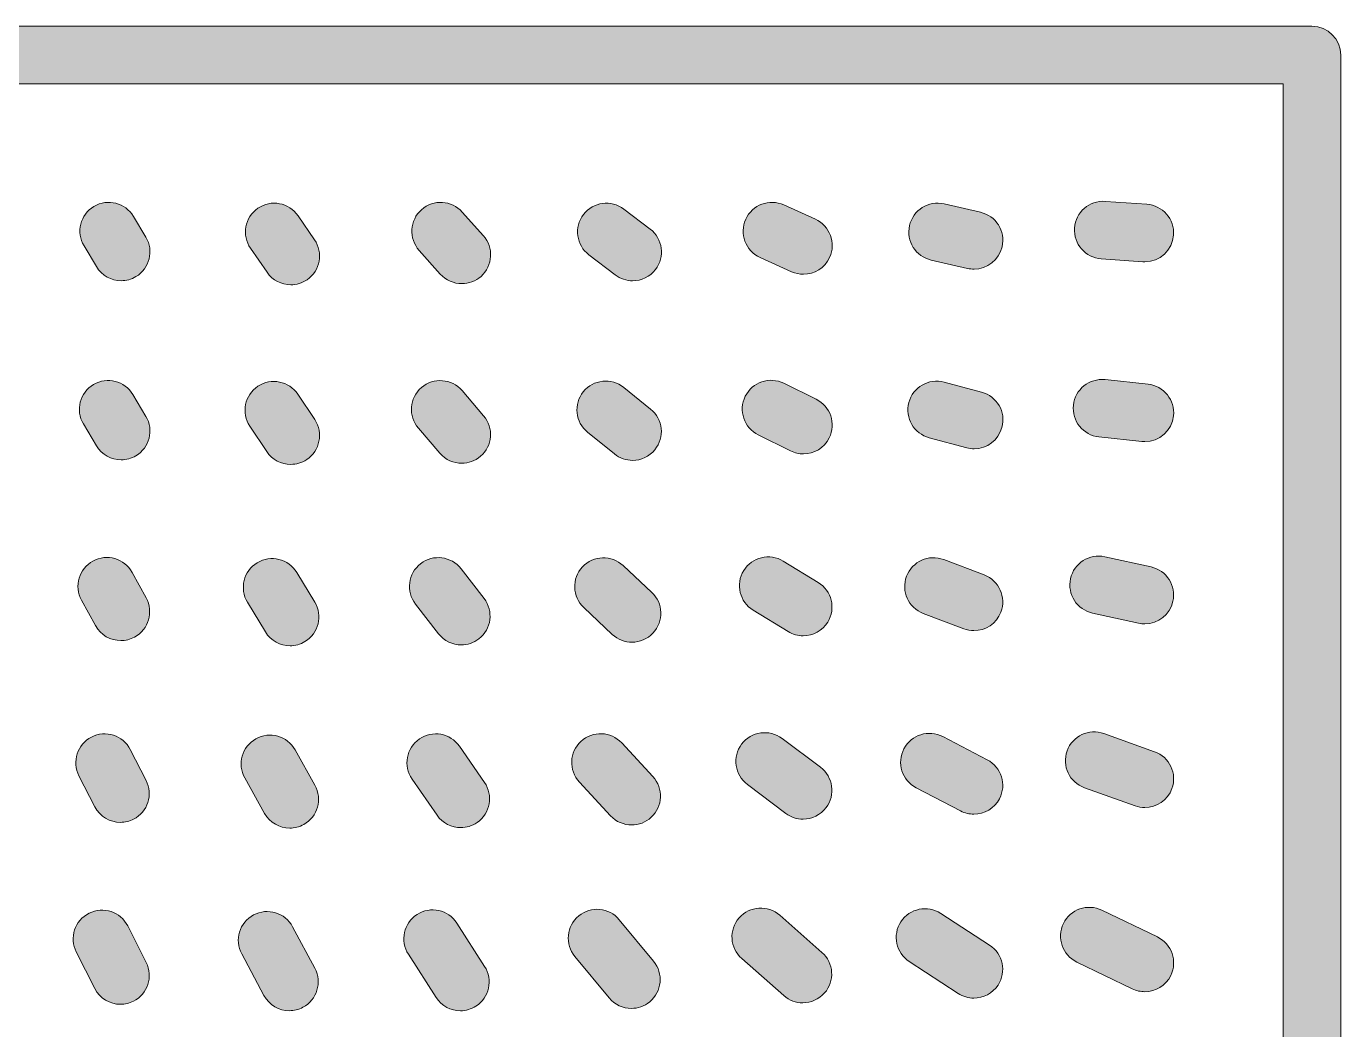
# Model space of a CAD drawing. Header units: millimetres. Extents: x 4.1 to 58.2, y -191.1 to -111.5.
# Drawn here: x 30.85 to 58.21, y -132.45 to -111.55 of the extents above; entities that cross this region are included whole.
import ezdxf

# ---------------------------------------------------------------- set-up
doc = ezdxf.new("R2010")
doc.units = ezdxf.units.MM
doc.header["$MEASUREMENT"] = 0
doc.layers.add('Layer 1', color=7, linetype='Continuous', lineweight=0)

msp = doc.modelspace()

# ---------------------------------------------------------------- hatches: boundary and pattern name
at = {"layer": 'Layer 1', "true_color": 0x006981, "transparency": 33554687}
h = msp.add_hatch(color=146, dxfattribs=at)
h.dxf.hatch_style = 2
edge = h.paths.add_edge_path()
edge.add_spline(control_points=[(5.286, -189.875), (5.286, -189.875), (57.014, -189.875), (57.014, -189.875), (57.014, -189.875), (57.014, -112.748), (57.014, -112.748), (57.014, -112.748), (5.286, -112.748), (5.286, -112.748), (5.286, -112.748), (5.286, -189.875), (5.286, -189.875)], knot_values=[0, 0, 0, 0, 1, 1, 1, 2, 2, 2, 3, 3, 3, 4, 4, 4, 4], degree=3, periodic=0)
edge = h.paths.add_edge_path()
edge.add_spline(control_points=[(57.614, -191.075), (57.614, -191.075), (4.686, -191.075), (4.686, -191.075), (4.355, -191.075), (4.086, -190.806), (4.086, -190.475), (4.086, -190.475), (4.086, -112.148), (4.086, -112.148), (4.086, -111.816), (4.355, -111.548), (4.686, -111.548), (4.686, -111.548), (57.614, -111.548), (57.614, -111.548), (57.945, -111.548), (58.214, -111.816), (58.214, -112.148), (58.214, -112.148), (58.214, -190.475), (58.214, -190.475), (58.214, -190.806), (57.945, -191.075), (57.614, -191.075)], knot_values=[0, 0, 0, 0, 1, 1, 1, 2, 2, 2, 3, 3, 3, 4, 4, 4, 5, 5, 5, 6, 6, 6, 7, 7, 7, 8, 8, 8, 8], degree=3, periodic=0)
h = msp.add_hatch(color=146, dxfattribs=at)
h.dxf.hatch_style = 2
edge = h.paths.add_edge_path()
edge.add_spline(control_points=[(32.824, -116.848), (32.62, -116.848), (32.42, -116.743), (32.308, -116.555), (32.308, -116.555), (32.05, -116.123), (32.05, -116.123), (31.881, -115.839), (31.973, -115.471), (32.258, -115.301), (32.543, -115.13), (32.911, -115.224), (33.08, -115.508), (33.08, -115.508), (33.338, -115.94), (33.338, -115.94), (33.508, -116.224), (33.415, -116.593), (33.131, -116.763), (33.034, -116.82), (32.928, -116.848), (32.824, -116.848)], knot_values=[0, 0, 0, 0, 1, 1, 1, 2, 2, 2, 3, 3, 3, 4, 4, 4, 5, 5, 5, 6, 6, 6, 7, 7, 7, 7], degree=3, periodic=0)
h = msp.add_hatch(color=146, dxfattribs=at)
h.dxf.hatch_style = 2
edge = h.paths.add_edge_path()
edge.add_spline(control_points=[(36.355, -116.933), (36.164, -116.933), (35.976, -116.842), (35.86, -116.673), (35.86, -116.673), (35.517, -116.173), (35.517, -116.173), (35.329, -115.9), (35.398, -115.526), (35.672, -115.338), (35.946, -115.15), (36.319, -115.221), (36.506, -115.493), (36.506, -115.493), (36.849, -115.993), (36.849, -115.993), (37.036, -116.266), (36.967, -116.64), (36.694, -116.828), (36.59, -116.899), (36.472, -116.933), (36.355, -116.933)], knot_values=[0, 0, 0, 0, 1, 1, 1, 2, 2, 2, 3, 3, 3, 4, 4, 4, 5, 5, 5, 6, 6, 6, 7, 7, 7, 7], degree=3, periodic=0)
h = msp.add_hatch(color=146, dxfattribs=at)
h.dxf.hatch_style = 2
edge = h.paths.add_edge_path()
edge.add_spline(control_points=[(39.917, -116.909), (39.751, -116.909), (39.587, -116.841), (39.468, -116.708), (39.468, -116.708), (39.028, -116.215), (39.028, -116.215), (38.808, -115.968), (38.83, -115.588), (39.077, -115.368), (39.325, -115.147), (39.704, -115.169), (39.924, -115.417), (39.924, -115.417), (40.364, -115.91), (40.364, -115.91), (40.585, -116.157), (40.563, -116.537), (40.316, -116.757), (40.201, -116.859), (40.059, -116.909), (39.917, -116.909)], knot_values=[0, 0, 0, 0, 1, 1, 1, 2, 2, 2, 3, 3, 3, 4, 4, 4, 5, 5, 5, 6, 6, 6, 7, 7, 7, 7], degree=3, periodic=0)
h = msp.add_hatch(color=146, dxfattribs=at)
h.dxf.hatch_style = 2
edge = h.paths.add_edge_path()
edge.add_spline(control_points=[(43.472, -116.849), (43.345, -116.849), (43.217, -116.809), (43.108, -116.726), (43.108, -116.726), (42.562, -116.31), (42.562, -116.31), (42.299, -116.109), (42.248, -115.733), (42.449, -115.469), (42.65, -115.206), (43.025, -115.154), (43.29, -115.356), (43.29, -115.356), (43.836, -115.772), (43.836, -115.772), (44.099, -115.973), (44.15, -116.349), (43.949, -116.613), (43.831, -116.768), (43.652, -116.849), (43.472, -116.849)], knot_values=[0, 0, 0, 0, 1, 1, 1, 2, 2, 2, 3, 3, 3, 4, 4, 4, 5, 5, 5, 6, 6, 6, 7, 7, 7, 7], degree=3, periodic=0)
h = msp.add_hatch(color=146, dxfattribs=at)
h.dxf.hatch_style = 2
edge = h.paths.add_edge_path()
edge.add_spline(control_points=[(47.027, -116.714), (46.944, -116.714), (46.86, -116.696), (46.78, -116.66), (46.78, -116.66), (46.124, -116.362), (46.124, -116.362), (45.823, -116.225), (45.689, -115.869), (45.826, -115.568), (45.963, -115.266), (46.32, -115.133), (46.62, -115.269), (46.62, -115.269), (47.276, -115.567), (47.276, -115.567), (47.577, -115.704), (47.711, -116.06), (47.574, -116.362), (47.473, -116.583), (47.255, -116.714), (47.027, -116.714)], knot_values=[0, 0, 0, 0, 1, 1, 1, 2, 2, 2, 3, 3, 3, 4, 4, 4, 5, 5, 5, 6, 6, 6, 7, 7, 7, 7], degree=3, periodic=0)
h = msp.add_hatch(color=146, dxfattribs=at)
h.dxf.hatch_style = 2
edge = h.paths.add_edge_path()
edge.add_spline(control_points=[(50.581, -116.606), (50.537, -116.606), (50.492, -116.601), (50.447, -116.591), (50.447, -116.591), (49.689, -116.418), (49.689, -116.418), (49.365, -116.345), (49.163, -116.023), (49.237, -115.7), (49.31, -115.377), (49.632, -115.174), (49.955, -115.248), (49.955, -115.248), (50.713, -115.421), (50.713, -115.421), (51.036, -115.494), (51.239, -115.815), (51.165, -116.139), (51.102, -116.417), (50.854, -116.606), (50.581, -116.606)], knot_values=[0, 0, 0, 0, 1, 1, 1, 2, 2, 2, 3, 3, 3, 4, 4, 4, 5, 5, 5, 6, 6, 6, 7, 7, 7, 7], degree=3, periodic=0)
h = msp.add_hatch(color=146, dxfattribs=at)
h.dxf.hatch_style = 2
edge = h.paths.add_edge_path()
edge.add_spline(control_points=[(54.137, -116.455), (54.122, -116.455), (54.108, -116.454), (54.094, -116.453), (54.094, -116.453), (53.229, -116.392), (53.229, -116.392), (52.898, -116.369), (52.649, -116.082), (52.673, -115.751), (52.696, -115.421), (52.976, -115.171), (53.314, -115.195), (53.314, -115.195), (54.178, -115.256), (54.178, -115.256), (54.509, -115.279), (54.758, -115.566), (54.734, -115.897), (54.712, -116.213), (54.449, -116.455), (54.137, -116.455)], knot_values=[0, 0, 0, 0, 1, 1, 1, 2, 2, 2, 3, 3, 3, 4, 4, 4, 5, 5, 5, 6, 6, 6, 7, 7, 7, 7], degree=3, periodic=0)
h = msp.add_hatch(color=146, dxfattribs=at)
h.dxf.hatch_style = 2
edge = h.paths.add_edge_path()
edge.add_spline(control_points=[(32.824, -120.58), (32.619, -120.58), (32.42, -120.475), (32.308, -120.286), (32.308, -120.286), (32.038, -119.832), (32.038, -119.832), (31.869, -119.547), (31.963, -119.179), (32.247, -119.01), (32.532, -118.84), (32.901, -118.934), (33.069, -119.219), (33.069, -119.219), (33.339, -119.673), (33.339, -119.673), (33.509, -119.958), (33.415, -120.326), (33.13, -120.495), (33.034, -120.553), (32.928, -120.58), (32.824, -120.58)], knot_values=[0, 0, 0, 0, 1, 1, 1, 2, 2, 2, 3, 3, 3, 4, 4, 4, 5, 5, 5, 6, 6, 6, 7, 7, 7, 7], degree=3, periodic=0)
h = msp.add_hatch(color=146, dxfattribs=at)
h.dxf.hatch_style = 2
edge = h.paths.add_edge_path()
edge.add_spline(control_points=[(36.354, -120.674), (36.16, -120.674), (35.97, -120.58), (35.854, -120.407), (35.854, -120.407), (35.502, -119.878), (35.502, -119.878), (35.319, -119.602), (35.394, -119.23), (35.669, -119.046), (35.946, -118.863), (36.318, -118.938), (36.501, -119.213), (36.501, -119.213), (36.853, -119.742), (36.853, -119.742), (37.037, -120.018), (36.962, -120.39), (36.686, -120.574), (36.584, -120.642), (36.468, -120.674), (36.354, -120.674)], knot_values=[0, 0, 0, 0, 1, 1, 1, 2, 2, 2, 3, 3, 3, 4, 4, 4, 5, 5, 5, 6, 6, 6, 7, 7, 7, 7], degree=3, periodic=0)
h = msp.add_hatch(color=146, dxfattribs=at)
h.dxf.hatch_style = 2
edge = h.paths.add_edge_path()
edge.add_spline(control_points=[(39.915, -120.651), (39.746, -120.651), (39.579, -120.58), (39.46, -120.442), (39.46, -120.442), (39.011, -119.92), (39.011, -119.92), (38.795, -119.668), (38.823, -119.29), (39.075, -119.074), (39.325, -118.858), (39.704, -118.886), (39.921, -119.138), (39.921, -119.138), (40.37, -119.66), (40.37, -119.66), (40.586, -119.911), (40.557, -120.29), (40.306, -120.506), (40.193, -120.603), (40.054, -120.651), (39.915, -120.651)], knot_values=[0, 0, 0, 0, 1, 1, 1, 2, 2, 2, 3, 3, 3, 4, 4, 4, 5, 5, 5, 6, 6, 6, 7, 7, 7, 7], degree=3, periodic=0)
h = msp.add_hatch(color=146, dxfattribs=at)
h.dxf.hatch_style = 2
edge = h.paths.add_edge_path()
edge.add_spline(control_points=[(43.47, -120.59), (43.337, -120.59), (43.204, -120.547), (43.093, -120.457), (43.093, -120.457), (42.535, -120.005), (42.535, -120.005), (42.277, -119.797), (42.237, -119.419), (42.445, -119.162), (42.654, -118.904), (43.032, -118.864), (43.289, -119.072), (43.289, -119.072), (43.847, -119.524), (43.847, -119.524), (44.105, -119.732), (44.145, -120.11), (43.936, -120.368), (43.818, -120.514), (43.645, -120.59), (43.47, -120.59)], knot_values=[0, 0, 0, 0, 1, 1, 1, 2, 2, 2, 3, 3, 3, 4, 4, 4, 5, 5, 5, 6, 6, 6, 7, 7, 7, 7], degree=3, periodic=0)
h = msp.add_hatch(color=146, dxfattribs=at)
h.dxf.hatch_style = 2
edge = h.paths.add_edge_path()
edge.add_spline(control_points=[(47.027, -120.456), (46.938, -120.456), (46.847, -120.436), (46.762, -120.393), (46.762, -120.393), (46.088, -120.06), (46.088, -120.06), (45.791, -119.913), (45.67, -119.553), (45.817, -119.256), (45.964, -118.959), (46.324, -118.838), (46.62, -118.985), (46.62, -118.985), (47.294, -119.318), (47.294, -119.318), (47.591, -119.465), (47.713, -119.825), (47.565, -120.122), (47.461, -120.333), (47.248, -120.456), (47.027, -120.456)], knot_values=[0, 0, 0, 0, 1, 1, 1, 2, 2, 2, 3, 3, 3, 4, 4, 4, 5, 5, 5, 6, 6, 6, 7, 7, 7, 7], degree=3, periodic=0)
h = msp.add_hatch(color=146, dxfattribs=at)
h.dxf.hatch_style = 2
edge = h.paths.add_edge_path()
edge.add_spline(control_points=[(50.583, -120.348), (50.532, -120.348), (50.48, -120.342), (50.428, -120.328), (50.428, -120.328), (49.648, -120.119), (49.648, -120.119), (49.328, -120.034), (49.138, -119.705), (49.223, -119.385), (49.309, -119.065), (49.637, -118.874), (49.958, -118.96), (49.958, -118.96), (50.738, -119.168), (50.738, -119.168), (51.058, -119.254), (51.248, -119.583), (51.162, -119.903), (51.09, -120.171), (50.848, -120.348), (50.583, -120.348)], knot_values=[0, 0, 0, 0, 1, 1, 1, 2, 2, 2, 3, 3, 3, 4, 4, 4, 5, 5, 5, 6, 6, 6, 7, 7, 7, 7], degree=3, periodic=0)
h = msp.add_hatch(color=146, dxfattribs=at)
h.dxf.hatch_style = 2
edge = h.paths.add_edge_path()
edge.add_spline(control_points=[(54.138, -120.2), (54.117, -120.2), (54.095, -120.199), (54.073, -120.197), (54.073, -120.197), (53.181, -120.101), (53.181, -120.101), (52.852, -120.065), (52.613, -119.769), (52.649, -119.439), (52.685, -119.11), (52.977, -118.875), (53.31, -118.907), (53.31, -118.907), (54.202, -119.003), (54.202, -119.003), (54.531, -119.039), (54.769, -119.335), (54.734, -119.664), (54.701, -119.972), (54.44, -120.2), (54.138, -120.2)], knot_values=[0, 0, 0, 0, 1, 1, 1, 2, 2, 2, 3, 3, 3, 4, 4, 4, 5, 5, 5, 6, 6, 6, 7, 7, 7, 7], degree=3, periodic=0)
h = msp.add_hatch(color=146, dxfattribs=at)
h.dxf.hatch_style = 2
edge = h.paths.add_edge_path()
edge.add_spline(control_points=[(32.816, -124.344), (32.604, -124.344), (32.399, -124.232), (32.29, -124.032), (32.29, -124.032), (31.998, -123.502), (31.998, -123.502), (31.839, -123.211), (31.945, -122.846), (32.236, -122.687), (32.527, -122.527), (32.891, -122.634), (33.051, -122.925), (33.051, -122.925), (33.342, -123.456), (33.342, -123.456), (33.501, -123.746), (33.395, -124.111), (33.104, -124.27), (33.013, -124.32), (32.914, -124.344), (32.816, -124.344)], knot_values=[0, 0, 0, 0, 1, 1, 1, 2, 2, 2, 3, 3, 3, 4, 4, 4, 5, 5, 5, 6, 6, 6, 7, 7, 7, 7], degree=3, periodic=0)
h = msp.add_hatch(color=146, dxfattribs=at)
h.dxf.hatch_style = 2
edge = h.paths.add_edge_path()
edge.add_spline(control_points=[(36.34, -124.452), (36.137, -124.452), (35.939, -124.349), (35.826, -124.162), (35.826, -124.162), (35.453, -123.547), (35.453, -123.547), (35.282, -123.264), (35.373, -122.895), (35.656, -122.723), (35.939, -122.552), (36.308, -122.642), (36.48, -122.925), (36.48, -122.925), (36.853, -123.541), (36.853, -123.541), (37.024, -123.824), (36.934, -124.193), (36.65, -124.365), (36.553, -124.423), (36.446, -124.452), (36.34, -124.452)], knot_values=[0, 0, 0, 0, 1, 1, 1, 2, 2, 2, 3, 3, 3, 4, 4, 4, 5, 5, 5, 6, 6, 6, 7, 7, 7, 7], degree=3, periodic=0)
h = msp.add_hatch(color=146, dxfattribs=at)
h.dxf.hatch_style = 2
edge = h.paths.add_edge_path()
edge.add_spline(control_points=[(39.904, -124.434), (39.725, -124.434), (39.548, -124.354), (39.429, -124.201), (39.429, -124.201), (38.951, -123.583), (38.951, -123.583), (38.748, -123.321), (38.796, -122.944), (39.058, -122.742), (39.319, -122.538), (39.696, -122.586), (39.9, -122.849), (39.9, -122.849), (40.378, -123.467), (40.378, -123.467), (40.581, -123.729), (40.533, -124.105), (40.271, -124.308), (40.162, -124.393), (40.033, -124.434), (39.904, -124.434)], knot_values=[0, 0, 0, 0, 1, 1, 1, 2, 2, 2, 3, 3, 3, 4, 4, 4, 5, 5, 5, 6, 6, 6, 7, 7, 7, 7], degree=3, periodic=0)
h = msp.add_hatch(color=146, dxfattribs=at)
h.dxf.hatch_style = 2
edge = h.paths.add_edge_path()
edge.add_spline(control_points=[(43.459, -124.377), (43.312, -124.377), (43.164, -124.323), (43.049, -124.214), (43.049, -124.214), (42.455, -123.657), (42.455, -123.657), (42.213, -123.43), (42.201, -123.051), (42.427, -122.809), (42.653, -122.567), (43.033, -122.555), (43.275, -122.782), (43.275, -122.782), (43.869, -123.339), (43.869, -123.339), (44.111, -123.566), (44.123, -123.945), (43.896, -124.187), (43.779, -124.313), (43.619, -124.377), (43.459, -124.377)], knot_values=[0, 0, 0, 0, 1, 1, 1, 2, 2, 2, 3, 3, 3, 4, 4, 4, 5, 5, 5, 6, 6, 6, 7, 7, 7, 7], degree=3, periodic=0)
h = msp.add_hatch(color=146, dxfattribs=at)
h.dxf.hatch_style = 2
edge = h.paths.add_edge_path()
edge.add_spline(control_points=[(47.022, -124.245), (46.916, -124.245), (46.808, -124.216), (46.71, -124.157), (46.71, -124.157), (45.983, -123.712), (45.983, -123.712), (45.7, -123.539), (45.611, -123.17), (45.784, -122.887), (45.956, -122.605), (46.326, -122.515), (46.608, -122.688), (46.608, -122.688), (47.336, -123.133), (47.336, -123.133), (47.619, -123.306), (47.708, -123.675), (47.535, -123.958), (47.422, -124.143), (47.225, -124.245), (47.022, -124.245)], knot_values=[0, 0, 0, 0, 1, 1, 1, 2, 2, 2, 3, 3, 3, 4, 4, 4, 5, 5, 5, 6, 6, 6, 7, 7, 7, 7], degree=3, periodic=0)
h = msp.add_hatch(color=146, dxfattribs=at)
h.dxf.hatch_style = 2
edge = h.paths.add_edge_path()
edge.add_spline(control_points=[(50.578, -124.137), (50.507, -124.137), (50.435, -124.125), (50.365, -124.098), (50.365, -124.098), (49.523, -123.778), (49.523, -123.778), (49.213, -123.661), (49.057, -123.314), (49.175, -123.005), (49.292, -122.695), (49.64, -122.54), (49.948, -122.657), (49.948, -122.657), (50.791, -122.976), (50.791, -122.976), (51.1, -123.094), (51.256, -123.441), (51.139, -123.75), (51.048, -123.99), (50.82, -124.137), (50.578, -124.137)], knot_values=[0, 0, 0, 0, 1, 1, 1, 2, 2, 2, 3, 3, 3, 4, 4, 4, 5, 5, 5, 6, 6, 6, 7, 7, 7, 7], degree=3, periodic=0)
h = msp.add_hatch(color=146, dxfattribs=at)
h.dxf.hatch_style = 2
edge = h.paths.add_edge_path()
edge.add_spline(control_points=[(54.137, -123.997), (54.094, -123.997), (54.05, -123.992), (54.007, -123.983), (54.007, -123.983), (53.046, -123.771), (53.046, -123.771), (52.722, -123.7), (52.518, -123.38), (52.589, -123.056), (52.66, -122.732), (52.98, -122.527), (53.304, -122.599), (53.304, -122.599), (54.265, -122.811), (54.265, -122.811), (54.589, -122.882), (54.793, -123.202), (54.722, -123.526), (54.66, -123.806), (54.412, -123.997), (54.137, -123.997)], knot_values=[0, 0, 0, 0, 1, 1, 1, 2, 2, 2, 3, 3, 3, 4, 4, 4, 5, 5, 5, 6, 6, 6, 7, 7, 7, 7], degree=3, periodic=0)
h = msp.add_hatch(color=146, dxfattribs=at)
h.dxf.hatch_style = 2
edge = h.paths.add_edge_path()
edge.add_spline(control_points=[(32.809, -128.13), (32.592, -128.13), (32.381, -128.011), (32.275, -127.804), (32.275, -127.804), (31.945, -127.162), (31.945, -127.162), (31.794, -126.867), (31.911, -126.505), (32.205, -126.354), (32.499, -126.203), (32.862, -126.319), (33.013, -126.614), (33.013, -126.614), (33.343, -127.256), (33.343, -127.256), (33.494, -127.551), (33.378, -127.913), (33.083, -128.064), (32.995, -128.109), (32.902, -128.13), (32.809, -128.13)], knot_values=[0, 0, 0, 0, 1, 1, 1, 2, 2, 2, 3, 3, 3, 4, 4, 4, 5, 5, 5, 6, 6, 6, 7, 7, 7, 7], degree=3, periodic=0)
h = msp.add_hatch(color=146, dxfattribs=at)
h.dxf.hatch_style = 2
edge = h.paths.add_edge_path()
edge.add_spline(control_points=[(36.333, -128.251), (36.123, -128.251), (35.919, -128.14), (35.809, -127.943), (35.809, -127.943), (35.397, -127.206), (35.397, -127.206), (35.235, -126.917), (35.339, -126.552), (35.628, -126.39), (35.917, -126.227), (36.283, -126.332), (36.445, -126.621), (36.445, -126.621), (36.856, -127.358), (36.856, -127.358), (37.018, -127.647), (36.915, -128.013), (36.625, -128.174), (36.533, -128.226), (36.432, -128.251), (36.333, -128.251)], knot_values=[0, 0, 0, 0, 1, 1, 1, 2, 2, 2, 3, 3, 3, 4, 4, 4, 5, 5, 5, 6, 6, 6, 7, 7, 7, 7], degree=3, periodic=0)
h = msp.add_hatch(color=146, dxfattribs=at)
h.dxf.hatch_style = 2
edge = h.paths.add_edge_path()
edge.add_spline(control_points=[(39.895, -128.24), (39.704, -128.24), (39.517, -128.149), (39.401, -127.981), (39.401, -127.981), (38.88, -127.228), (38.88, -127.228), (38.691, -126.956), (38.759, -126.582), (39.032, -126.394), (39.304, -126.205), (39.678, -126.273), (39.866, -126.546), (39.866, -126.546), (40.387, -127.298), (40.387, -127.298), (40.576, -127.57), (40.508, -127.944), (40.235, -128.133), (40.131, -128.205), (40.012, -128.24), (39.895, -128.24)], knot_values=[0, 0, 0, 0, 1, 1, 1, 2, 2, 2, 3, 3, 3, 4, 4, 4, 5, 5, 5, 6, 6, 6, 7, 7, 7, 7], degree=3, periodic=0)
h = msp.add_hatch(color=146, dxfattribs=at)
h.dxf.hatch_style = 2
edge = h.paths.add_edge_path()
edge.add_spline(control_points=[(43.452, -128.185), (43.29, -128.185), (43.129, -128.12), (43.011, -127.992), (43.011, -127.992), (42.363, -127.291), (42.363, -127.291), (42.138, -127.048), (42.152, -126.669), (42.396, -126.444), (42.639, -126.219), (43.018, -126.233), (43.244, -126.476), (43.244, -126.476), (43.892, -127.177), (43.892, -127.177), (44.117, -127.42), (44.102, -127.8), (43.859, -128.025), (43.744, -128.132), (43.598, -128.185), (43.452, -128.185)], knot_values=[0, 0, 0, 0, 1, 1, 1, 2, 2, 2, 3, 3, 3, 4, 4, 4, 5, 5, 5, 6, 6, 6, 7, 7, 7, 7], degree=3, periodic=0)
h = msp.add_hatch(color=146, dxfattribs=at)
h.dxf.hatch_style = 2
edge = h.paths.add_edge_path()
edge.add_spline(control_points=[(47.021, -128.064), (46.895, -128.064), (46.768, -128.025), (46.66, -127.943), (46.66, -127.943), (45.861, -127.341), (45.861, -127.341), (45.596, -127.142), (45.543, -126.766), (45.742, -126.501), (45.942, -126.236), (46.319, -126.183), (46.582, -126.383), (46.582, -126.383), (47.382, -126.984), (47.382, -126.984), (47.647, -127.184), (47.7, -127.56), (47.5, -127.824), (47.382, -127.981), (47.203, -128.064), (47.021, -128.064)], knot_values=[0, 0, 0, 0, 1, 1, 1, 2, 2, 2, 3, 3, 3, 4, 4, 4, 5, 5, 5, 6, 6, 6, 7, 7, 7, 7], degree=3, periodic=0)
h = msp.add_hatch(color=146, dxfattribs=at)
h.dxf.hatch_style = 2
edge = h.paths.add_edge_path()
edge.add_spline(control_points=[(50.578, -127.96), (50.484, -127.96), (50.389, -127.938), (50.3, -127.892), (50.3, -127.892), (49.374, -127.408), (49.374, -127.408), (49.081, -127.255), (48.967, -126.893), (49.12, -126.599), (49.273, -126.305), (49.635, -126.191), (49.929, -126.344), (49.929, -126.344), (50.856, -126.828), (50.856, -126.828), (51.149, -126.981), (51.263, -127.343), (51.11, -127.637), (51.003, -127.842), (50.794, -127.96), (50.578, -127.96)], knot_values=[0, 0, 0, 0, 1, 1, 1, 2, 2, 2, 3, 3, 3, 4, 4, 4, 5, 5, 5, 6, 6, 6, 7, 7, 7, 7], degree=3, periodic=0)
h = msp.add_hatch(color=146, dxfattribs=at)
h.dxf.hatch_style = 2
edge = h.paths.add_edge_path()
edge.add_spline(control_points=[(54.136, -127.823), (54.069, -127.823), (54, -127.811), (53.933, -127.787), (53.933, -127.787), (52.879, -127.409), (52.879, -127.409), (52.568, -127.298), (52.405, -126.954), (52.517, -126.642), (52.629, -126.33), (52.973, -126.168), (53.285, -126.28), (53.285, -126.28), (54.338, -126.658), (54.338, -126.658), (54.65, -126.77), (54.813, -127.113), (54.701, -127.425), (54.613, -127.67), (54.382, -127.823), (54.136, -127.823)], knot_values=[0, 0, 0, 0, 1, 1, 1, 2, 2, 2, 3, 3, 3, 4, 4, 4, 5, 5, 5, 6, 6, 6, 7, 7, 7, 7], degree=3, periodic=0)
h = msp.add_hatch(color=146, dxfattribs=at)
h.dxf.hatch_style = 2
edge = h.paths.add_edge_path()
edge.add_spline(control_points=[(32.809, -131.92), (32.59, -131.92), (32.379, -131.8), (32.273, -131.591), (32.273, -131.591), (31.889, -130.83), (31.889, -130.83), (31.74, -130.534), (31.859, -130.173), (32.154, -130.023), (32.45, -129.875), (32.811, -129.993), (32.961, -130.289), (32.961, -130.289), (33.345, -131.05), (33.345, -131.05), (33.494, -131.346), (33.375, -131.706), (33.079, -131.856), (32.993, -131.9), (32.9, -131.92), (32.809, -131.92)], knot_values=[0, 0, 0, 0, 1, 1, 1, 2, 2, 2, 3, 3, 3, 4, 4, 4, 5, 5, 5, 6, 6, 6, 7, 7, 7, 7], degree=3, periodic=0)
h = msp.add_hatch(color=146, dxfattribs=at)
h.dxf.hatch_style = 2
edge = h.paths.add_edge_path()
edge.add_spline(control_points=[(36.326, -132.054), (36.112, -132.054), (35.905, -131.939), (35.797, -131.737), (35.797, -131.737), (35.334, -130.872), (35.334, -130.872), (35.178, -130.579), (35.287, -130.216), (35.58, -130.06), (35.872, -129.902), (36.236, -130.013), (36.392, -130.305), (36.392, -130.305), (36.855, -131.17), (36.855, -131.17), (37.011, -131.462), (36.901, -131.826), (36.609, -131.982), (36.519, -132.031), (36.422, -132.054), (36.326, -132.054)], knot_values=[0, 0, 0, 0, 1, 1, 1, 2, 2, 2, 3, 3, 3, 4, 4, 4, 5, 5, 5, 6, 6, 6, 7, 7, 7, 7], degree=3, periodic=0)
h = msp.add_hatch(color=146, dxfattribs=at)
h.dxf.hatch_style = 2
edge = h.paths.add_edge_path()
edge.add_spline(control_points=[(39.886, -132.055), (39.689, -132.055), (39.495, -131.957), (39.381, -131.779), (39.381, -131.779), (38.803, -130.879), (38.803, -130.879), (38.624, -130.6), (38.705, -130.229), (38.984, -130.05), (39.263, -129.87), (39.634, -129.952), (39.813, -130.23), (39.813, -130.23), (40.391, -131.131), (40.391, -131.131), (40.569, -131.41), (40.488, -131.781), (40.21, -131.96), (40.11, -132.024), (39.997, -132.055), (39.886, -132.055)], knot_values=[0, 0, 0, 0, 1, 1, 1, 2, 2, 2, 3, 3, 3, 4, 4, 4, 5, 5, 5, 6, 6, 6, 7, 7, 7, 7], degree=3, periodic=0)
h = msp.add_hatch(color=146, dxfattribs=at)
h.dxf.hatch_style = 2
edge = h.paths.add_edge_path()
edge.add_spline(control_points=[(43.445, -132.006), (43.272, -132.006), (43.101, -131.931), (42.983, -131.788), (42.983, -131.788), (42.269, -130.924), (42.269, -130.924), (42.058, -130.669), (42.094, -130.29), (42.349, -130.08), (42.604, -129.868), (42.982, -129.904), (43.194, -130.159), (43.194, -130.159), (43.907, -131.023), (43.907, -131.023), (44.119, -131.279), (44.083, -131.657), (43.827, -131.868), (43.716, -131.961), (43.58, -132.006), (43.445, -132.006)], knot_values=[0, 0, 0, 0, 1, 1, 1, 2, 2, 2, 3, 3, 3, 4, 4, 4, 5, 5, 5, 6, 6, 6, 7, 7, 7, 7], degree=3, periodic=0)
h = msp.add_hatch(color=146, dxfattribs=at)
h.dxf.hatch_style = 2
edge = h.paths.add_edge_path()
edge.add_spline(control_points=[(47.016, -131.889), (46.876, -131.889), (46.734, -131.84), (46.62, -131.739), (46.62, -131.739), (45.743, -130.967), (45.743, -130.967), (45.495, -130.749), (45.47, -130.369), (45.69, -130.121), (45.908, -129.872), (46.287, -129.847), (46.536, -130.067), (46.536, -130.067), (47.413, -130.839), (47.413, -130.839), (47.662, -131.057), (47.686, -131.437), (47.467, -131.685), (47.348, -131.82), (47.183, -131.889), (47.016, -131.889)], knot_values=[0, 0, 0, 0, 1, 1, 1, 2, 2, 2, 3, 3, 3, 4, 4, 4, 5, 5, 5, 6, 6, 6, 7, 7, 7, 7], degree=3, periodic=0)
h = msp.add_hatch(color=146, dxfattribs=at)
h.dxf.hatch_style = 2
edge = h.paths.add_edge_path()
edge.add_spline(control_points=[(50.575, -131.791), (50.463, -131.791), (50.349, -131.759), (50.248, -131.694), (50.248, -131.694), (49.232, -131.031), (49.232, -131.031), (48.955, -130.85), (48.877, -130.478), (49.057, -130.201), (49.239, -129.924), (49.611, -129.846), (49.888, -130.026), (49.888, -130.026), (50.904, -130.688), (50.904, -130.688), (51.181, -130.87), (51.26, -131.241), (51.079, -131.519), (50.964, -131.695), (50.771, -131.791), (50.575, -131.791)], knot_values=[0, 0, 0, 0, 1, 1, 1, 2, 2, 2, 3, 3, 3, 4, 4, 4, 5, 5, 5, 6, 6, 6, 7, 7, 7, 7], degree=3, periodic=0)
h = msp.add_hatch(color=146, dxfattribs=at)
h.dxf.hatch_style = 2
edge = h.paths.add_edge_path()
edge.add_spline(control_points=[(54.136, -131.658), (54.048, -131.658), (53.959, -131.639), (53.875, -131.598), (53.875, -131.598), (52.72, -131.04), (52.72, -131.04), (52.421, -130.896), (52.296, -130.538), (52.44, -130.239), (52.584, -129.941), (52.943, -129.816), (53.241, -129.96), (53.241, -129.96), (54.397, -130.518), (54.397, -130.518), (54.695, -130.662), (54.82, -131.02), (54.676, -131.319), (54.573, -131.533), (54.358, -131.658), (54.136, -131.658)], knot_values=[0, 0, 0, 0, 1, 1, 1, 2, 2, 2, 3, 3, 3, 4, 4, 4, 5, 5, 5, 6, 6, 6, 7, 7, 7, 7], degree=3, periodic=0)

# ---------------------------------------------------------------- linework, layer by layer
at = {"layer": 'Layer 1'}
for points, knots in [([(57.614, -191.075), (57.614, -191.075), (4.686, -191.075), (4.686, -191.075), (4.355, -191.075), (4.086, -190.806), (4.086, -190.475), (4.086, -190.475), (4.086, -112.148), (4.086, -112.148), (4.086, -111.816), (4.355, -111.548), (4.686, -111.548), (4.686, -111.548), (57.614, -111.548), (57.614, -111.548), (57.945, -111.548), (58.214, -111.816), (58.214, -112.148), (58.214, -112.148), (58.214, -190.475), (58.214, -190.475), (58.214, -190.806), (57.945, -191.075), (57.614, -191.075)], [0, 0, 0, 0, 1, 1, 1, 2, 2, 2, 3, 3, 3, 4, 4, 4, 5, 5, 5, 6, 6, 6, 7, 7, 7, 8, 8, 8, 8]), ([(5.286, -189.875), (5.286, -189.875), (57.014, -189.875), (57.014, -189.875), (57.014, -189.875), (57.014, -112.748), (57.014, -112.748), (57.014, -112.748), (5.286, -112.748), (5.286, -112.748), (5.286, -112.748), (5.286, -189.875), (5.286, -189.875)], [0, 0, 0, 0, 1, 1, 1, 2, 2, 2, 3, 3, 3, 4, 4, 4, 4]), ([(32.824, -116.848), (32.62, -116.848), (32.42, -116.743), (32.308, -116.555), (32.308, -116.555), (32.05, -116.123), (32.05, -116.123), (31.881, -115.839), (31.973, -115.471), (32.258, -115.301), (32.543, -115.13), (32.911, -115.224), (33.08, -115.508), (33.08, -115.508), (33.338, -115.94), (33.338, -115.94), (33.508, -116.224), (33.415, -116.593), (33.131, -116.763), (33.034, -116.82), (32.928, -116.848), (32.824, -116.848)], [0, 0, 0, 0, 1, 1, 1, 2, 2, 2, 3, 3, 3, 4, 4, 4, 5, 5, 5, 6, 6, 6, 7, 7, 7, 7]), ([(36.355, -116.933), (36.164, -116.933), (35.976, -116.842), (35.86, -116.673), (35.86, -116.673), (35.517, -116.173), (35.517, -116.173), (35.329, -115.9), (35.398, -115.526), (35.672, -115.338), (35.946, -115.15), (36.319, -115.221), (36.506, -115.493), (36.506, -115.493), (36.849, -115.993), (36.849, -115.993), (37.036, -116.266), (36.967, -116.64), (36.694, -116.828), (36.59, -116.899), (36.472, -116.933), (36.355, -116.933)], [0, 0, 0, 0, 1, 1, 1, 2, 2, 2, 3, 3, 3, 4, 4, 4, 5, 5, 5, 6, 6, 6, 7, 7, 7, 7]), ([(39.917, -116.909), (39.751, -116.909), (39.587, -116.841), (39.468, -116.708), (39.468, -116.708), (39.028, -116.215), (39.028, -116.215), (38.808, -115.968), (38.83, -115.588), (39.077, -115.368), (39.325, -115.147), (39.704, -115.169), (39.924, -115.417), (39.924, -115.417), (40.364, -115.91), (40.364, -115.91), (40.585, -116.157), (40.563, -116.537), (40.316, -116.757), (40.201, -116.859), (40.059, -116.909), (39.917, -116.909)], [0, 0, 0, 0, 1, 1, 1, 2, 2, 2, 3, 3, 3, 4, 4, 4, 5, 5, 5, 6, 6, 6, 7, 7, 7, 7]), ([(43.472, -116.849), (43.345, -116.849), (43.217, -116.809), (43.108, -116.726), (43.108, -116.726), (42.562, -116.31), (42.562, -116.31), (42.299, -116.109), (42.248, -115.733), (42.449, -115.469), (42.65, -115.206), (43.025, -115.154), (43.29, -115.356), (43.29, -115.356), (43.836, -115.772), (43.836, -115.772), (44.099, -115.973), (44.15, -116.349), (43.949, -116.613), (43.831, -116.768), (43.652, -116.849), (43.472, -116.849)], [0, 0, 0, 0, 1, 1, 1, 2, 2, 2, 3, 3, 3, 4, 4, 4, 5, 5, 5, 6, 6, 6, 7, 7, 7, 7]), ([(47.027, -116.714), (46.944, -116.714), (46.86, -116.696), (46.78, -116.66), (46.78, -116.66), (46.124, -116.362), (46.124, -116.362), (45.823, -116.225), (45.689, -115.869), (45.826, -115.568), (45.963, -115.266), (46.32, -115.133), (46.62, -115.269), (46.62, -115.269), (47.276, -115.567), (47.276, -115.567), (47.577, -115.704), (47.711, -116.06), (47.574, -116.362), (47.473, -116.583), (47.255, -116.714), (47.027, -116.714)], [0, 0, 0, 0, 1, 1, 1, 2, 2, 2, 3, 3, 3, 4, 4, 4, 5, 5, 5, 6, 6, 6, 7, 7, 7, 7]), ([(50.581, -116.606), (50.537, -116.606), (50.492, -116.601), (50.447, -116.591), (50.447, -116.591), (49.689, -116.418), (49.689, -116.418), (49.365, -116.345), (49.163, -116.023), (49.237, -115.7), (49.31, -115.377), (49.632, -115.174), (49.955, -115.248), (49.955, -115.248), (50.713, -115.421), (50.713, -115.421), (51.036, -115.494), (51.239, -115.815), (51.165, -116.139), (51.102, -116.417), (50.854, -116.606), (50.581, -116.606)], [0, 0, 0, 0, 1, 1, 1, 2, 2, 2, 3, 3, 3, 4, 4, 4, 5, 5, 5, 6, 6, 6, 7, 7, 7, 7]), ([(54.137, -116.455), (54.122, -116.455), (54.108, -116.454), (54.094, -116.453), (54.094, -116.453), (53.229, -116.392), (53.229, -116.392), (52.898, -116.369), (52.649, -116.082), (52.673, -115.751), (52.696, -115.421), (52.976, -115.171), (53.314, -115.195), (53.314, -115.195), (54.178, -115.256), (54.178, -115.256), (54.509, -115.279), (54.758, -115.566), (54.734, -115.897), (54.712, -116.213), (54.449, -116.455), (54.137, -116.455)], [0, 0, 0, 0, 1, 1, 1, 2, 2, 2, 3, 3, 3, 4, 4, 4, 5, 5, 5, 6, 6, 6, 7, 7, 7, 7]), ([(32.824, -120.58), (32.619, -120.58), (32.42, -120.475), (32.308, -120.286), (32.308, -120.286), (32.038, -119.832), (32.038, -119.832), (31.869, -119.547), (31.963, -119.179), (32.247, -119.01), (32.532, -118.84), (32.901, -118.934), (33.069, -119.219), (33.069, -119.219), (33.339, -119.673), (33.339, -119.673), (33.509, -119.958), (33.415, -120.326), (33.13, -120.495), (33.034, -120.553), (32.928, -120.58), (32.824, -120.58)], [0, 0, 0, 0, 1, 1, 1, 2, 2, 2, 3, 3, 3, 4, 4, 4, 5, 5, 5, 6, 6, 6, 7, 7, 7, 7]), ([(36.354, -120.674), (36.16, -120.674), (35.97, -120.58), (35.854, -120.407), (35.854, -120.407), (35.502, -119.878), (35.502, -119.878), (35.319, -119.602), (35.394, -119.23), (35.669, -119.046), (35.946, -118.863), (36.318, -118.938), (36.501, -119.213), (36.501, -119.213), (36.853, -119.742), (36.853, -119.742), (37.037, -120.018), (36.962, -120.39), (36.686, -120.574), (36.584, -120.642), (36.468, -120.674), (36.354, -120.674)], [0, 0, 0, 0, 1, 1, 1, 2, 2, 2, 3, 3, 3, 4, 4, 4, 5, 5, 5, 6, 6, 6, 7, 7, 7, 7]), ([(39.915, -120.651), (39.746, -120.651), (39.579, -120.58), (39.46, -120.442), (39.46, -120.442), (39.011, -119.92), (39.011, -119.92), (38.795, -119.668), (38.823, -119.29), (39.075, -119.074), (39.325, -118.858), (39.704, -118.886), (39.921, -119.138), (39.921, -119.138), (40.37, -119.66), (40.37, -119.66), (40.586, -119.911), (40.557, -120.29), (40.306, -120.506), (40.193, -120.603), (40.054, -120.651), (39.915, -120.651)], [0, 0, 0, 0, 1, 1, 1, 2, 2, 2, 3, 3, 3, 4, 4, 4, 5, 5, 5, 6, 6, 6, 7, 7, 7, 7]), ([(43.47, -120.59), (43.337, -120.59), (43.204, -120.547), (43.093, -120.457), (43.093, -120.457), (42.535, -120.005), (42.535, -120.005), (42.277, -119.797), (42.237, -119.419), (42.445, -119.162), (42.654, -118.904), (43.032, -118.864), (43.289, -119.072), (43.289, -119.072), (43.847, -119.524), (43.847, -119.524), (44.105, -119.732), (44.145, -120.11), (43.936, -120.368), (43.818, -120.514), (43.645, -120.59), (43.47, -120.59)], [0, 0, 0, 0, 1, 1, 1, 2, 2, 2, 3, 3, 3, 4, 4, 4, 5, 5, 5, 6, 6, 6, 7, 7, 7, 7]), ([(47.027, -120.456), (46.938, -120.456), (46.847, -120.436), (46.762, -120.393), (46.762, -120.393), (46.088, -120.06), (46.088, -120.06), (45.791, -119.913), (45.67, -119.553), (45.817, -119.256), (45.964, -118.959), (46.324, -118.838), (46.62, -118.985), (46.62, -118.985), (47.294, -119.318), (47.294, -119.318), (47.591, -119.465), (47.713, -119.825), (47.565, -120.122), (47.461, -120.333), (47.248, -120.456), (47.027, -120.456)], [0, 0, 0, 0, 1, 1, 1, 2, 2, 2, 3, 3, 3, 4, 4, 4, 5, 5, 5, 6, 6, 6, 7, 7, 7, 7]), ([(50.583, -120.348), (50.532, -120.348), (50.48, -120.342), (50.428, -120.328), (50.428, -120.328), (49.648, -120.119), (49.648, -120.119), (49.328, -120.034), (49.138, -119.705), (49.223, -119.385), (49.309, -119.065), (49.637, -118.874), (49.958, -118.96), (49.958, -118.96), (50.738, -119.168), (50.738, -119.168), (51.058, -119.254), (51.248, -119.583), (51.162, -119.903), (51.09, -120.171), (50.848, -120.348), (50.583, -120.348)], [0, 0, 0, 0, 1, 1, 1, 2, 2, 2, 3, 3, 3, 4, 4, 4, 5, 5, 5, 6, 6, 6, 7, 7, 7, 7]), ([(54.138, -120.2), (54.117, -120.2), (54.095, -120.199), (54.073, -120.197), (54.073, -120.197), (53.181, -120.101), (53.181, -120.101), (52.852, -120.065), (52.613, -119.769), (52.649, -119.439), (52.685, -119.11), (52.977, -118.875), (53.31, -118.907), (53.31, -118.907), (54.202, -119.003), (54.202, -119.003), (54.531, -119.039), (54.769, -119.335), (54.734, -119.664), (54.701, -119.972), (54.44, -120.2), (54.138, -120.2)], [0, 0, 0, 0, 1, 1, 1, 2, 2, 2, 3, 3, 3, 4, 4, 4, 5, 5, 5, 6, 6, 6, 7, 7, 7, 7]), ([(32.816, -124.344), (32.604, -124.344), (32.399, -124.232), (32.29, -124.032), (32.29, -124.032), (31.998, -123.502), (31.998, -123.502), (31.839, -123.211), (31.945, -122.846), (32.236, -122.687), (32.527, -122.527), (32.891, -122.634), (33.051, -122.925), (33.051, -122.925), (33.342, -123.456), (33.342, -123.456), (33.501, -123.746), (33.395, -124.111), (33.104, -124.27), (33.013, -124.32), (32.914, -124.344), (32.816, -124.344)], [0, 0, 0, 0, 1, 1, 1, 2, 2, 2, 3, 3, 3, 4, 4, 4, 5, 5, 5, 6, 6, 6, 7, 7, 7, 7]), ([(36.34, -124.452), (36.137, -124.452), (35.939, -124.349), (35.826, -124.162), (35.826, -124.162), (35.453, -123.547), (35.453, -123.547), (35.282, -123.264), (35.373, -122.895), (35.656, -122.723), (35.939, -122.552), (36.308, -122.642), (36.48, -122.925), (36.48, -122.925), (36.853, -123.541), (36.853, -123.541), (37.024, -123.824), (36.934, -124.193), (36.65, -124.365), (36.553, -124.423), (36.446, -124.452), (36.34, -124.452)], [0, 0, 0, 0, 1, 1, 1, 2, 2, 2, 3, 3, 3, 4, 4, 4, 5, 5, 5, 6, 6, 6, 7, 7, 7, 7]), ([(39.904, -124.434), (39.725, -124.434), (39.548, -124.354), (39.429, -124.201), (39.429, -124.201), (38.951, -123.583), (38.951, -123.583), (38.748, -123.321), (38.796, -122.944), (39.058, -122.742), (39.319, -122.538), (39.696, -122.586), (39.9, -122.849), (39.9, -122.849), (40.378, -123.467), (40.378, -123.467), (40.581, -123.729), (40.533, -124.105), (40.271, -124.308), (40.162, -124.393), (40.033, -124.434), (39.904, -124.434)], [0, 0, 0, 0, 1, 1, 1, 2, 2, 2, 3, 3, 3, 4, 4, 4, 5, 5, 5, 6, 6, 6, 7, 7, 7, 7]), ([(43.459, -124.377), (43.312, -124.377), (43.164, -124.323), (43.049, -124.214), (43.049, -124.214), (42.455, -123.657), (42.455, -123.657), (42.213, -123.43), (42.201, -123.051), (42.427, -122.809), (42.653, -122.567), (43.033, -122.555), (43.275, -122.782), (43.275, -122.782), (43.869, -123.339), (43.869, -123.339), (44.111, -123.566), (44.123, -123.945), (43.896, -124.187), (43.779, -124.313), (43.619, -124.377), (43.459, -124.377)], [0, 0, 0, 0, 1, 1, 1, 2, 2, 2, 3, 3, 3, 4, 4, 4, 5, 5, 5, 6, 6, 6, 7, 7, 7, 7]), ([(47.022, -124.245), (46.916, -124.245), (46.808, -124.216), (46.71, -124.157), (46.71, -124.157), (45.983, -123.712), (45.983, -123.712), (45.7, -123.539), (45.611, -123.17), (45.784, -122.887), (45.956, -122.605), (46.326, -122.515), (46.608, -122.688), (46.608, -122.688), (47.336, -123.133), (47.336, -123.133), (47.619, -123.306), (47.708, -123.675), (47.535, -123.958), (47.422, -124.143), (47.225, -124.245), (47.022, -124.245)], [0, 0, 0, 0, 1, 1, 1, 2, 2, 2, 3, 3, 3, 4, 4, 4, 5, 5, 5, 6, 6, 6, 7, 7, 7, 7]), ([(50.578, -124.137), (50.507, -124.137), (50.435, -124.125), (50.365, -124.098), (50.365, -124.098), (49.523, -123.778), (49.523, -123.778), (49.213, -123.661), (49.057, -123.314), (49.175, -123.005), (49.292, -122.695), (49.64, -122.54), (49.948, -122.657), (49.948, -122.657), (50.791, -122.976), (50.791, -122.976), (51.1, -123.094), (51.256, -123.441), (51.139, -123.75), (51.048, -123.99), (50.82, -124.137), (50.578, -124.137)], [0, 0, 0, 0, 1, 1, 1, 2, 2, 2, 3, 3, 3, 4, 4, 4, 5, 5, 5, 6, 6, 6, 7, 7, 7, 7]), ([(54.137, -123.997), (54.094, -123.997), (54.05, -123.992), (54.007, -123.983), (54.007, -123.983), (53.046, -123.771), (53.046, -123.771), (52.722, -123.7), (52.518, -123.38), (52.589, -123.056), (52.66, -122.732), (52.98, -122.527), (53.304, -122.599), (53.304, -122.599), (54.265, -122.811), (54.265, -122.811), (54.589, -122.882), (54.793, -123.202), (54.722, -123.526), (54.66, -123.806), (54.412, -123.997), (54.137, -123.997)], [0, 0, 0, 0, 1, 1, 1, 2, 2, 2, 3, 3, 3, 4, 4, 4, 5, 5, 5, 6, 6, 6, 7, 7, 7, 7]), ([(32.809, -128.13), (32.592, -128.13), (32.381, -128.011), (32.275, -127.804), (32.275, -127.804), (31.945, -127.162), (31.945, -127.162), (31.794, -126.867), (31.911, -126.505), (32.205, -126.354), (32.499, -126.203), (32.862, -126.319), (33.013, -126.614), (33.013, -126.614), (33.343, -127.256), (33.343, -127.256), (33.494, -127.551), (33.378, -127.913), (33.083, -128.064), (32.995, -128.109), (32.902, -128.13), (32.809, -128.13)], [0, 0, 0, 0, 1, 1, 1, 2, 2, 2, 3, 3, 3, 4, 4, 4, 5, 5, 5, 6, 6, 6, 7, 7, 7, 7]), ([(36.333, -128.251), (36.123, -128.251), (35.919, -128.14), (35.809, -127.943), (35.809, -127.943), (35.397, -127.206), (35.397, -127.206), (35.235, -126.917), (35.339, -126.552), (35.628, -126.39), (35.917, -126.227), (36.283, -126.332), (36.445, -126.621), (36.445, -126.621), (36.856, -127.358), (36.856, -127.358), (37.018, -127.647), (36.915, -128.013), (36.625, -128.174), (36.533, -128.226), (36.432, -128.251), (36.333, -128.251)], [0, 0, 0, 0, 1, 1, 1, 2, 2, 2, 3, 3, 3, 4, 4, 4, 5, 5, 5, 6, 6, 6, 7, 7, 7, 7]), ([(39.895, -128.24), (39.704, -128.24), (39.517, -128.149), (39.401, -127.981), (39.401, -127.981), (38.88, -127.228), (38.88, -127.228), (38.691, -126.956), (38.759, -126.582), (39.032, -126.394), (39.304, -126.205), (39.678, -126.273), (39.866, -126.546), (39.866, -126.546), (40.387, -127.298), (40.387, -127.298), (40.576, -127.57), (40.508, -127.944), (40.235, -128.133), (40.131, -128.205), (40.012, -128.24), (39.895, -128.24)], [0, 0, 0, 0, 1, 1, 1, 2, 2, 2, 3, 3, 3, 4, 4, 4, 5, 5, 5, 6, 6, 6, 7, 7, 7, 7]), ([(43.452, -128.185), (43.29, -128.185), (43.129, -128.12), (43.011, -127.992), (43.011, -127.992), (42.363, -127.291), (42.363, -127.291), (42.138, -127.048), (42.152, -126.669), (42.396, -126.444), (42.639, -126.219), (43.018, -126.233), (43.244, -126.476), (43.244, -126.476), (43.892, -127.177), (43.892, -127.177), (44.117, -127.42), (44.102, -127.8), (43.859, -128.025), (43.744, -128.132), (43.598, -128.185), (43.452, -128.185)], [0, 0, 0, 0, 1, 1, 1, 2, 2, 2, 3, 3, 3, 4, 4, 4, 5, 5, 5, 6, 6, 6, 7, 7, 7, 7]), ([(47.021, -128.064), (46.895, -128.064), (46.768, -128.025), (46.66, -127.943), (46.66, -127.943), (45.861, -127.341), (45.861, -127.341), (45.596, -127.142), (45.543, -126.766), (45.742, -126.501), (45.942, -126.236), (46.319, -126.183), (46.582, -126.383), (46.582, -126.383), (47.382, -126.984), (47.382, -126.984), (47.647, -127.184), (47.7, -127.56), (47.5, -127.824), (47.382, -127.981), (47.203, -128.064), (47.021, -128.064)], [0, 0, 0, 0, 1, 1, 1, 2, 2, 2, 3, 3, 3, 4, 4, 4, 5, 5, 5, 6, 6, 6, 7, 7, 7, 7]), ([(50.578, -127.96), (50.484, -127.96), (50.389, -127.938), (50.3, -127.892), (50.3, -127.892), (49.374, -127.408), (49.374, -127.408), (49.081, -127.255), (48.967, -126.893), (49.12, -126.599), (49.273, -126.305), (49.635, -126.191), (49.929, -126.344), (49.929, -126.344), (50.856, -126.828), (50.856, -126.828), (51.149, -126.981), (51.263, -127.343), (51.11, -127.637), (51.003, -127.842), (50.794, -127.96), (50.578, -127.96)], [0, 0, 0, 0, 1, 1, 1, 2, 2, 2, 3, 3, 3, 4, 4, 4, 5, 5, 5, 6, 6, 6, 7, 7, 7, 7]), ([(54.136, -127.823), (54.069, -127.823), (54, -127.811), (53.933, -127.787), (53.933, -127.787), (52.879, -127.409), (52.879, -127.409), (52.568, -127.298), (52.405, -126.954), (52.517, -126.642), (52.629, -126.33), (52.973, -126.168), (53.285, -126.28), (53.285, -126.28), (54.338, -126.658), (54.338, -126.658), (54.65, -126.77), (54.813, -127.113), (54.701, -127.425), (54.613, -127.67), (54.382, -127.823), (54.136, -127.823)], [0, 0, 0, 0, 1, 1, 1, 2, 2, 2, 3, 3, 3, 4, 4, 4, 5, 5, 5, 6, 6, 6, 7, 7, 7, 7]), ([(32.809, -131.92), (32.59, -131.92), (32.379, -131.8), (32.273, -131.591), (32.273, -131.591), (31.889, -130.83), (31.889, -130.83), (31.74, -130.534), (31.859, -130.173), (32.154, -130.023), (32.45, -129.875), (32.811, -129.993), (32.961, -130.289), (32.961, -130.289), (33.345, -131.05), (33.345, -131.05), (33.494, -131.346), (33.375, -131.706), (33.079, -131.856), (32.993, -131.9), (32.9, -131.92), (32.809, -131.92)], [0, 0, 0, 0, 1, 1, 1, 2, 2, 2, 3, 3, 3, 4, 4, 4, 5, 5, 5, 6, 6, 6, 7, 7, 7, 7]), ([(36.326, -132.054), (36.112, -132.054), (35.905, -131.939), (35.797, -131.737), (35.797, -131.737), (35.334, -130.872), (35.334, -130.872), (35.178, -130.579), (35.287, -130.216), (35.58, -130.06), (35.872, -129.902), (36.236, -130.013), (36.392, -130.305), (36.392, -130.305), (36.855, -131.17), (36.855, -131.17), (37.011, -131.462), (36.901, -131.826), (36.609, -131.982), (36.519, -132.031), (36.422, -132.054), (36.326, -132.054)], [0, 0, 0, 0, 1, 1, 1, 2, 2, 2, 3, 3, 3, 4, 4, 4, 5, 5, 5, 6, 6, 6, 7, 7, 7, 7]), ([(39.886, -132.055), (39.689, -132.055), (39.495, -131.957), (39.381, -131.779), (39.381, -131.779), (38.803, -130.879), (38.803, -130.879), (38.624, -130.6), (38.705, -130.229), (38.984, -130.05), (39.263, -129.87), (39.634, -129.952), (39.813, -130.23), (39.813, -130.23), (40.391, -131.131), (40.391, -131.131), (40.569, -131.41), (40.488, -131.781), (40.21, -131.96), (40.11, -132.024), (39.997, -132.055), (39.886, -132.055)], [0, 0, 0, 0, 1, 1, 1, 2, 2, 2, 3, 3, 3, 4, 4, 4, 5, 5, 5, 6, 6, 6, 7, 7, 7, 7]), ([(43.445, -132.006), (43.272, -132.006), (43.101, -131.931), (42.983, -131.788), (42.983, -131.788), (42.269, -130.924), (42.269, -130.924), (42.058, -130.669), (42.094, -130.29), (42.349, -130.08), (42.604, -129.868), (42.982, -129.904), (43.194, -130.159), (43.194, -130.159), (43.907, -131.023), (43.907, -131.023), (44.119, -131.279), (44.083, -131.657), (43.827, -131.868), (43.716, -131.961), (43.58, -132.006), (43.445, -132.006)], [0, 0, 0, 0, 1, 1, 1, 2, 2, 2, 3, 3, 3, 4, 4, 4, 5, 5, 5, 6, 6, 6, 7, 7, 7, 7]), ([(47.016, -131.889), (46.876, -131.889), (46.734, -131.84), (46.62, -131.739), (46.62, -131.739), (45.743, -130.967), (45.743, -130.967), (45.495, -130.749), (45.47, -130.369), (45.69, -130.121), (45.908, -129.872), (46.287, -129.847), (46.536, -130.067), (46.536, -130.067), (47.413, -130.839), (47.413, -130.839), (47.662, -131.057), (47.686, -131.437), (47.467, -131.685), (47.348, -131.82), (47.183, -131.889), (47.016, -131.889)], [0, 0, 0, 0, 1, 1, 1, 2, 2, 2, 3, 3, 3, 4, 4, 4, 5, 5, 5, 6, 6, 6, 7, 7, 7, 7]), ([(50.575, -131.791), (50.463, -131.791), (50.349, -131.759), (50.248, -131.694), (50.248, -131.694), (49.232, -131.031), (49.232, -131.031), (48.955, -130.85), (48.877, -130.478), (49.057, -130.201), (49.239, -129.924), (49.611, -129.846), (49.888, -130.026), (49.888, -130.026), (50.904, -130.688), (50.904, -130.688), (51.181, -130.87), (51.26, -131.241), (51.079, -131.519), (50.964, -131.695), (50.771, -131.791), (50.575, -131.791)], [0, 0, 0, 0, 1, 1, 1, 2, 2, 2, 3, 3, 3, 4, 4, 4, 5, 5, 5, 6, 6, 6, 7, 7, 7, 7]), ([(54.136, -131.658), (54.048, -131.658), (53.959, -131.639), (53.875, -131.598), (53.875, -131.598), (52.72, -131.04), (52.72, -131.04), (52.421, -130.896), (52.296, -130.538), (52.44, -130.239), (52.584, -129.941), (52.943, -129.816), (53.241, -129.96), (53.241, -129.96), (54.397, -130.518), (54.397, -130.518), (54.695, -130.662), (54.82, -131.02), (54.676, -131.319), (54.573, -131.533), (54.358, -131.658), (54.136, -131.658)], [0, 0, 0, 0, 1, 1, 1, 2, 2, 2, 3, 3, 3, 4, 4, 4, 5, 5, 5, 6, 6, 6, 7, 7, 7, 7])]:
    msp.add_open_spline(points, degree=3, knots=knots, dxfattribs=at)

doc.saveas('drawing.dxf')
